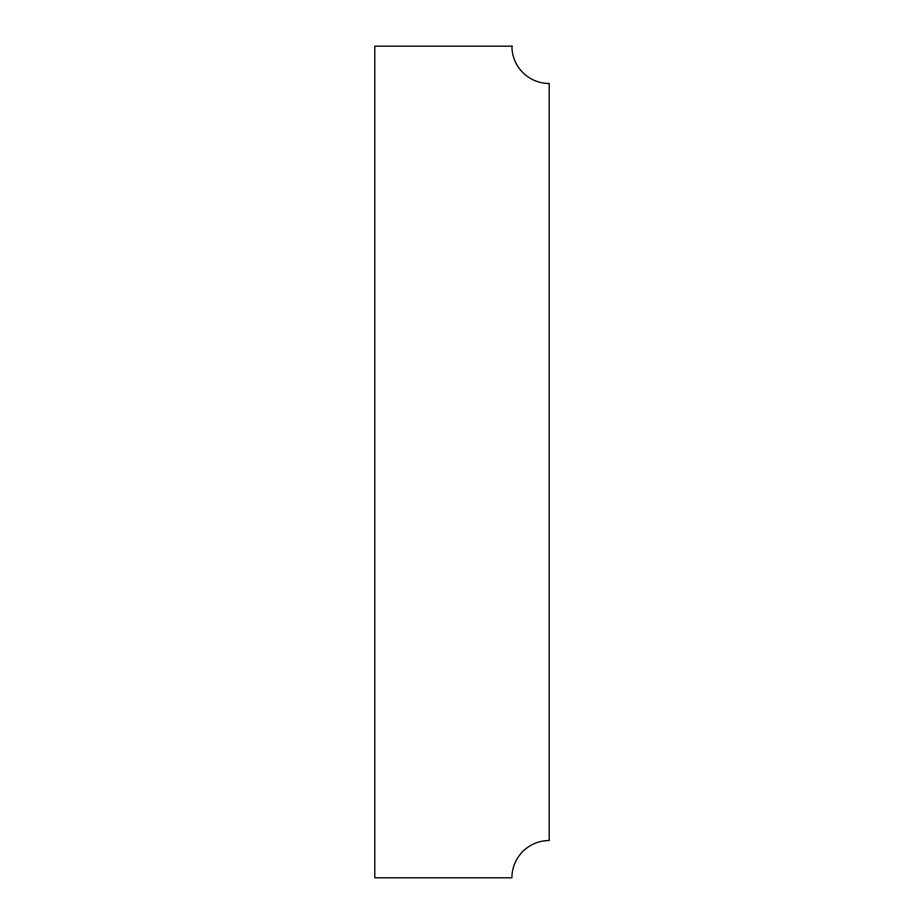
<?xml version="1.0" encoding="UTF-8"?>
<svg xmlns="http://www.w3.org/2000/svg" width="924" height="924" viewBox="0 0 924 924"><rect width="100%" height="100%" fill="white"/><g stroke="black" fill="none" stroke-linecap="round" stroke-linejoin="round"><path stroke-width="1.39" d="M511.908 46.2L374.798 46.2L374.798 877.8L511.908 877.8A37.295 37.295 0 0 1 549.202 840.505L549.202 83.495A37.295 37.295 0 0 1 511.908 46.2"/></g></svg>
